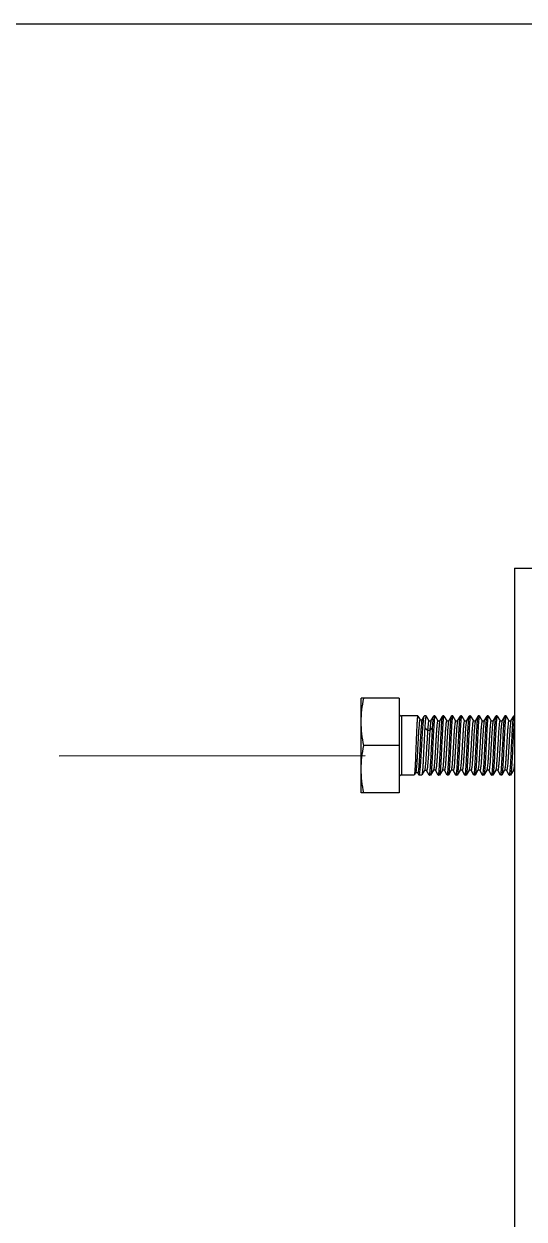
# Model space of a CAD drawing. Header units: inches. Extents: x -1293886 to -986005, y -15154 to 203628.
# Drawn here: x -1239434 to -1239146, y 87248 to 87937 of the extents above; entities that cross this region are included whole.
import ezdxf

# ---------------------------------------------------------------- set-up
doc = ezdxf.new("R2010")
doc.units = ezdxf.units.IN
doc.header["$LTSCALE"] = 100
doc.header["$MEASUREMENT"] = 0
doc.layers.add('W_DIM', color=4, linetype='Continuous')
doc.styles.get("Standard").update_dxf_attribs({"font": 'txt.shx', "bigfont": 'bzhz.shx'})
doc.dimstyles.get("Standard").update_dxf_attribs({"dimtxt": 0.18, "dimasz": 0.18, "dimexe": 0.18, "dimexo": 0.0625, "dimgap": 0.09, "dimtad": 0, "dimtih": 1, "dimtoh": 1, "dimdec": 4, "dimzin": 0, "dimdsep": 46, "dimtxsty": 'Standard', "dimcen": 0.09, "dimadec": 0, "dimazin": 0, "dimtfac": 1, "dimtdec": 4, "dimtofl": 0, "dimtmove": 0, "dimatfit": 3, "dimfxl": 0, "dimtolj": 1, "dimtzin": 0, "dimarcsym": 0})

# ---------------------------------------------------------------- blocks, each defined once
blk = doc.blocks.new('1111')
at = {"layer": 'W_DIM', "color": 7}
for p, q in [((-2283465.11, 1712437.48), (-2275933.7, 1712437.48)), ((-2278636.98, 1712124), (-2278636.98, 1710992.58)), ((-2278636.98, 1712124), (-2278497.25, 1712124)), ((-2278725.24, 1711994.5), (-2278725.24, 1712049.03)), ((-2278703.43, 1712049.03), (-2278725.24, 1712049.03)), ((-2278703.43, 1712049.03), (-2278703.43, 1711994.5)), ((-2278702.07, 1712038.81), (-2278702.07, 1712004.73)), ((-2278692.66, 1712038.81), (-2278702.07, 1712038.81)), ((-2278692.62, 1712038.76), (-2278692.66, 1712038.81)), ((-2278692.62, 1712038.76), (-2278691.37, 1712036.62)), ((-2278690.2, 1712036.55), (-2278688.94, 1712038.73)), ((-2278688.94, 1712038.73), (-2278688.85, 1712038.81)), ((-2278687.88, 1712038.81), (-2278688.85, 1712038.81)), ((-2278687.81, 1712038.75), (-2278687.88, 1712038.81)), ((-2278687.81, 1712038.75), (-2278686.24, 1712036.05)), ((-2278685.08, 1712035.98), (-2278683.48, 1712038.75)), ((-2278682.77, 1712038.81), (-2278683.41, 1712038.81)), ((-2278682.7, 1712038.75), (-2278682.77, 1712038.81)), ((-2278682.7, 1712038.75), (-2278681.13, 1712036.05)), ((-2278679.97, 1712035.98), (-2278678.36, 1712038.75)), ((-2278678.36, 1712038.75), (-2278678.3, 1712038.81)), ((-2278677.66, 1712038.81), (-2278678.3, 1712038.81)), ((-2278677.59, 1712038.75), (-2278677.66, 1712038.81)), ((-2278677.59, 1712038.75), (-2278676.02, 1712036.05)), ((-2278674.86, 1712035.98), (-2278673.25, 1712038.75)), ((-2278673.25, 1712038.75), (-2278673.19, 1712038.81)), ((-2278672.55, 1712038.81), (-2278673.19, 1712038.81)), ((-2278672.48, 1712038.75), (-2278672.55, 1712038.81)), ((-2278672.48, 1712038.75), (-2278670.91, 1712036.05)), ((-2278669.75, 1712035.98), (-2278668.14, 1712038.75)), ((-2278668.14, 1712038.75), (-2278668.07, 1712038.81)), ((-2278667.43, 1712038.81), (-2278668.07, 1712038.81)), ((-2278667.37, 1712038.75), (-2278667.43, 1712038.81)), ((-2278667.37, 1712038.75), (-2278665.79, 1712036.05)), ((-2278664.64, 1712035.98), (-2278663.03, 1712038.75)), ((-2278662.32, 1712038.81), (-2278662.96, 1712038.81)), ((-2278662.25, 1712038.75), (-2278662.32, 1712038.81)), ((-2278662.25, 1712038.75), (-2278660.68, 1712036.05)), ((-2278659.52, 1712035.98), (-2278657.92, 1712038.75)), ((-2278657.92, 1712038.75), (-2278657.85, 1712038.81)), ((-2278657.21, 1712038.81), (-2278657.85, 1712038.81)), ((-2278657.14, 1712038.75), (-2278657.21, 1712038.81)), ((-2278657.14, 1712038.75), (-2278655.57, 1712036.05)), ((-2278654.41, 1712035.98), (-2278652.81, 1712038.75)), ((-2278652.81, 1712038.75), (-2278652.74, 1712038.81)), ((-2278652.1, 1712038.81), (-2278652.74, 1712038.81)), ((-2278652.03, 1712038.75), (-2278652.1, 1712038.81)), ((-2278652.03, 1712038.75), (-2278650.46, 1712036.05)), ((-2278649.3, 1712035.98), (-2278647.69, 1712038.75)), ((-2278647.69, 1712038.75), (-2278647.63, 1712038.81)), ((-2278646.99, 1712038.81), (-2278647.63, 1712038.81)), ((-2278646.92, 1712038.75), (-2278646.99, 1712038.81)), ((-2278646.92, 1712038.75), (-2278645.35, 1712036.05)), ((-2278644.19, 1712035.98), (-2278642.58, 1712038.75)), ((-2278642.58, 1712038.75), (-2278642.51, 1712038.81)), ((-2278641.87, 1712038.81), (-2278642.51, 1712038.81)), ((-2278641.81, 1712038.75), (-2278641.87, 1712038.81)), ((-2278641.81, 1712038.75), (-2278640.23, 1712036.05)), ((-2278639.08, 1712035.98), (-2278637.47, 1712038.75)), ((-2278637.47, 1712038.75), (-2278637.4, 1712038.81)), ((-2278636.98, 1712038.81), (-2278637.4, 1712038.81)), ((-2278691.41, 1712036.62), (-2278690.17, 1712036.62)), ((-2278687.03, 1712030.41), (-2278688.63, 1712032.08)), ((-2278686.28, 1712036.05), (-2278685.04, 1712036.05)), ((-2278684.16, 1712032.08), (-2278685.75, 1712030.41)), ((-2278681.17, 1712036.05), (-2278679.93, 1712036.05)), ((-2278679.97, 1712035.98), (-2278680, 1712035.91)), ((-2278676.06, 1712036.05), (-2278674.82, 1712036.05)), ((-2278674.86, 1712035.98), (-2278674.89, 1712035.91)), ((-2278670.95, 1712036.05), (-2278669.71, 1712036.05)), ((-2278669.75, 1712035.98), (-2278669.78, 1712035.9)), ((-2278665.83, 1712036.05), (-2278664.6, 1712036.05)), ((-2278660.72, 1712036.05), (-2278659.48, 1712036.05)), ((-2278659.52, 1712035.98), (-2278659.56, 1712035.9)), ((-2278655.61, 1712036.05), (-2278654.37, 1712036.05)), ((-2278654.41, 1712035.98), (-2278654.45, 1712035.89)), ((-2278650.5, 1712036.05), (-2278649.26, 1712036.05)), ((-2278649.3, 1712035.98), (-2278649.34, 1712035.89)), ((-2278645.39, 1712036.05), (-2278644.15, 1712036.05)), ((-2278640.27, 1712036.05), (-2278639.04, 1712036.05)), ((-2278639.08, 1712035.98), (-2278639.12, 1712035.88)), ((-2278685.75, 1712030.41), (-2278687.03, 1712030.41)), ((-2278703.43, 1712021.77), (-2278723.71, 1712021.77)), ((-2278668.67, 1712022.69), (-2278668.71, 1712021.77)), ((-2278664.24, 1712021.77), (-2278664.2, 1712022.69)), ((-2278694.7, 1712004.73), (-2278702.07, 1712004.73)), ((-2278694.66, 1712004.76), (-2278694.7, 1712004.73)), ((-2278693.93, 1712006.02), (-2278694.66, 1712004.76)), ((-2278693.9, 1712006.08), (-2278693.93, 1712006.02)), ((-2278692.69, 1712006.02), (-2278693.93, 1712006.02)), ((-2278692.03, 1712004.82), (-2278692.72, 1712006)), ((-2278692.03, 1712004.82), (-2278691.92, 1712004.73)), ((-2278690.38, 1712004.73), (-2278691.92, 1712004.73)), ((-2278690.32, 1712004.78), (-2278690.38, 1712004.73)), ((-2278688.76, 1712007.46), (-2278690.32, 1712004.78)), ((-2278687.56, 1712007.39), (-2278688.8, 1712007.39)), ((-2278686.1, 1712004.79), (-2278687.6, 1712007.39)), ((-2278686.1, 1712004.79), (-2278686.02, 1712004.73)), ((-2278685.33, 1712004.73), (-2278686.02, 1712004.73)), ((-2278685.26, 1712004.78), (-2278685.33, 1712004.73)), ((-2278683.65, 1712007.56), (-2278685.26, 1712004.78)), ((-2278682.45, 1712007.49), (-2278683.69, 1712007.49)), ((-2278680.92, 1712004.78), (-2278682.49, 1712007.49)), ((-2278680.92, 1712004.78), (-2278680.85, 1712004.73)), ((-2278680.21, 1712004.73), (-2278680.85, 1712004.73)), ((-2278680.15, 1712004.78), (-2278680.21, 1712004.73)), ((-2278678.53, 1712007.56), (-2278680.15, 1712004.78)), ((-2278677.34, 1712007.49), (-2278678.57, 1712007.49)), ((-2278675.81, 1712004.78), (-2278677.38, 1712007.49)), ((-2278675.81, 1712004.78), (-2278675.74, 1712004.73)), ((-2278675.1, 1712004.73), (-2278675.74, 1712004.73)), ((-2278675.03, 1712004.78), (-2278675.1, 1712004.73)), ((-2278673.42, 1712007.56), (-2278675.03, 1712004.78)), ((-2278672.22, 1712007.49), (-2278673.46, 1712007.49)), ((-2278670.7, 1712004.78), (-2278672.26, 1712007.49)), ((-2278670.7, 1712004.78), (-2278670.63, 1712004.73)), ((-2278669.99, 1712004.73), (-2278670.63, 1712004.73)), ((-2278669.92, 1712004.78), (-2278669.99, 1712004.73)), ((-2278668.31, 1712007.56), (-2278669.92, 1712004.78)), ((-2278667.11, 1712007.49), (-2278668.35, 1712007.49)), ((-2278665.58, 1712004.78), (-2278667.15, 1712007.49)), ((-2278665.58, 1712004.78), (-2278665.52, 1712004.73)), ((-2278664.88, 1712004.73), (-2278665.52, 1712004.73)), ((-2278664.81, 1712004.78), (-2278664.88, 1712004.73)), ((-2278663.2, 1712007.56), (-2278664.81, 1712004.78)), ((-2278662, 1712007.49), (-2278663.24, 1712007.49)), ((-2278660.47, 1712004.78), (-2278662.04, 1712007.49)), ((-2278660.47, 1712004.78), (-2278660.41, 1712004.73)), ((-2278659.77, 1712004.73), (-2278660.41, 1712004.73)), ((-2278659.7, 1712004.78), (-2278659.77, 1712004.73)), ((-2278658.09, 1712007.56), (-2278659.7, 1712004.78)), ((-2278656.89, 1712007.49), (-2278658.13, 1712007.49)), ((-2278655.36, 1712004.78), (-2278656.93, 1712007.49)), ((-2278655.36, 1712004.78), (-2278655.29, 1712004.73)), ((-2278654.65, 1712004.73), (-2278655.29, 1712004.73)), ((-2278654.59, 1712004.78), (-2278654.65, 1712004.73)), ((-2278652.97, 1712007.56), (-2278654.59, 1712004.78)), ((-2278651.78, 1712007.49), (-2278653.01, 1712007.49)), ((-2278650.25, 1712004.78), (-2278651.82, 1712007.49)), ((-2278650.25, 1712004.78), (-2278650.18, 1712004.73)), ((-2278649.54, 1712004.73), (-2278650.18, 1712004.73)), ((-2278649.47, 1712004.78), (-2278649.54, 1712004.73)), ((-2278647.86, 1712007.56), (-2278649.47, 1712004.78)), ((-2278646.66, 1712007.49), (-2278647.9, 1712007.49)), ((-2278645.14, 1712004.78), (-2278646.7, 1712007.49)), ((-2278645.14, 1712004.78), (-2278645.07, 1712004.73)), ((-2278644.43, 1712004.73), (-2278645.07, 1712004.73)), ((-2278644.36, 1712004.78), (-2278644.43, 1712004.73)), ((-2278642.75, 1712007.56), (-2278644.36, 1712004.78)), ((-2278641.55, 1712007.49), (-2278642.79, 1712007.49)), ((-2278640.03, 1712004.78), (-2278641.59, 1712007.49)), ((-2278640.03, 1712004.78), (-2278639.96, 1712004.73)), ((-2278639.32, 1712004.73), (-2278639.96, 1712004.73)), ((-2278639.25, 1712004.78), (-2278639.32, 1712004.73)), ((-2278637.64, 1712007.56), (-2278639.25, 1712004.78)), ((-2278636.98, 1712007.49), (-2278637.68, 1712007.49)), ((-2278703.43, 1711994.5), (-2278725.24, 1711994.5))]:
    blk.add_line(p, q, dxfattribs=at)
for centre, start, end in [((-2278702.07, 1712040.17), 180, 270), ((-2278702.07, 1712003.36), 90, 180)]:
    blk.add_arc(centre, 1.36, start, end, dxfattribs=at)
for points in [[(-2278725.24, 1712035.4), (-2278725.24, 1712039.97), (-2278724.65, 1712044.56), (-2278723.71, 1712049.03)], [(-2278723.71, 1712021.77), (-2278724.65, 1712026.24), (-2278725.24, 1712030.83), (-2278725.24, 1712035.4)], [(-2278725.24, 1712008.13), (-2278725.24, 1712012.71), (-2278724.65, 1712017.29), (-2278723.71, 1712021.77)], [(-2278723.71, 1711994.5), (-2278724.65, 1711998.98), (-2278725.24, 1712003.56), (-2278725.24, 1712008.13)]]:
    blk.add_open_spline(points, degree=3, dxfattribs=at)
for points, knots in [([(-2278692.66, 1712038.81), (-2278692.7, 1712038.81), (-2278692.76, 1712038.66), (-2278692.81, 1712038.44), (-2278692.88, 1712038.02), (-2278692.97, 1712037.18), (-2278693.08, 1712035.75), (-2278693.21, 1712033.66), (-2278693.34, 1712031.11), (-2278693.46, 1712028.2), (-2278693.59, 1712025.05), (-2278693.67, 1712022.87), (-2278693.71, 1712021.77)], [0, 0, 0, 0, 0.006203, 0.021073, 0.045141, 0.078305, 0.170688, 0.294821, 0.44599, 0.618417, 0.805472, 1, 1, 1, 1]), ([(-2278690.35, 1712021.77), (-2278690.24, 1712023.81), (-2278690.07, 1712026.8), (-2278689.83, 1712030.62), (-2278689.65, 1712033.1), (-2278689.48, 1712035.19), (-2278689.32, 1712036.84), (-2278689.15, 1712037.96), (-2278689.04, 1712038.55), (-2278688.94, 1712038.73)], [0, 0, 0, 0, 0.361155, 0.526427, 0.673911, 0.798642, 0.896457, 0.964179, 1, 1, 1, 1]), ([(-2278687.88, 1712038.81), (-2278687.93, 1712038.81), (-2278688.01, 1712038.61), (-2278688.08, 1712038.3), (-2278688.18, 1712037.73), (-2278688.27, 1712036.97), (-2278688.36, 1712036), (-2278688.49, 1712034.35), (-2278688.57, 1712033.02), (-2278688.63, 1712032.08)], [0, 0, 0, 0, 0.021546, 0.072917, 0.155846, 0.269667, 0.412995, 0.584026, 1, 1, 1, 1]), ([(-2278684.16, 1712032.08), (-2278684.11, 1712032.95), (-2278684.01, 1712034.49), (-2278683.84, 1712036.49), (-2278683.71, 1712037.77), (-2278683.58, 1712038.45), (-2278683.52, 1712038.67), (-2278683.48, 1712038.75)], [0, 0, 0, 0, 0.387446, 0.690986, 0.897716, 0.962073, 1, 1, 1, 1]), ([(-2278682.77, 1712038.81), (-2278682.81, 1712038.81), (-2278682.88, 1712038.67), (-2278682.94, 1712038.44), (-2278683.02, 1712038.02), (-2278683.13, 1712037.18), (-2278683.27, 1712035.75), (-2278683.42, 1712033.66), (-2278683.58, 1712031.11), (-2278683.73, 1712028.2), (-2278683.89, 1712025.05), (-2278683.99, 1712022.87), (-2278684.05, 1712021.77)], [0, 0, 0, 0, 0.006697, 0.021779, 0.045964, 0.079194, 0.171609, 0.295674, 0.446694, 0.618911, 0.805729, 1, 1, 1, 1]), ([(-2278683.48, 1712038.75), (-2278683.47, 1712038.76), (-2278683.45, 1712038.79), (-2278683.42, 1712038.81), (-2278683.41, 1712038.81)], [0, 0, 0, 0, 0.600476, 1, 1, 1, 1]), ([(-2278679.58, 1712021.77), (-2278679.48, 1712023.83), (-2278679.33, 1712026.84), (-2278679.13, 1712030.69), (-2278678.98, 1712033.18), (-2278678.83, 1712035.27), (-2278678.7, 1712036.91), (-2278678.54, 1712038), (-2278678.46, 1712038.58), (-2278678.36, 1712038.75)], [0, 0, 0, 0, 0.363963, 0.530225, 0.678242, 0.802937, 0.90006, 0.966368, 1, 1, 1, 1]), ([(-2278677.66, 1712038.81), (-2278677.7, 1712038.81), (-2278677.77, 1712038.67), (-2278677.83, 1712038.44), (-2278677.91, 1712038.02), (-2278678.02, 1712037.18), (-2278678.16, 1712035.75), (-2278678.31, 1712033.66), (-2278678.47, 1712031.11), (-2278678.62, 1712028.2), (-2278678.78, 1712025.05), (-2278678.88, 1712022.87), (-2278678.94, 1712021.77)], [0, 0, 0, 0, 0.006689, 0.021764, 0.045941, 0.079165, 0.171569, 0.295632, 0.446659, 0.618889, 0.805716, 1, 1, 1, 1]), ([(-2278674.46, 1712021.77), (-2278674.37, 1712023.83), (-2278674.22, 1712026.84), (-2278674.02, 1712030.69), (-2278673.87, 1712033.18), (-2278673.72, 1712035.27), (-2278673.59, 1712036.91), (-2278673.43, 1712038), (-2278673.35, 1712038.58), (-2278673.25, 1712038.75)], [0, 0, 0, 0, 0.363959, 0.530225, 0.678245, 0.80294, 0.900061, 0.966367, 1, 1, 1, 1]), ([(-2278672.55, 1712038.81), (-2278672.58, 1712038.81), (-2278672.66, 1712038.67), (-2278672.72, 1712038.44), (-2278672.8, 1712038.02), (-2278672.91, 1712037.18), (-2278673.05, 1712035.75), (-2278673.2, 1712033.66), (-2278673.35, 1712031.11), (-2278673.51, 1712028.2), (-2278673.67, 1712025.05), (-2278673.77, 1712022.87), (-2278673.82, 1712021.77)], [0, 0, 0, 0, 0.00668, 0.021743, 0.045911, 0.079128, 0.171521, 0.29558, 0.446613, 0.618858, 0.805701, 1, 1, 1, 1]), ([(-2278669.35, 1712021.77), (-2278669.25, 1712023.83), (-2278669.11, 1712026.84), (-2278668.91, 1712030.69), (-2278668.76, 1712033.18), (-2278668.61, 1712035.27), (-2278668.48, 1712036.91), (-2278668.32, 1712038), (-2278668.24, 1712038.58), (-2278668.14, 1712038.75)], [0, 0, 0, 0, 0.363957, 0.530226, 0.678247, 0.80294, 0.900059, 0.966367, 1, 1, 1, 1]), ([(-2278667.43, 1712038.81), (-2278667.47, 1712038.81), (-2278667.54, 1712038.68), (-2278667.6, 1712038.46), (-2278667.68, 1712038.07), (-2278667.79, 1712037.29), (-2278667.92, 1712035.95), (-2278668.07, 1712033.99), (-2278668.21, 1712031.59), (-2278668.37, 1712028.84), (-2278668.52, 1712025.83), (-2278668.62, 1712023.76), (-2278668.67, 1712022.69)], [0, 0, 0, 0, 0.006689, 0.021571, 0.045424, 0.078208, 0.169526, 0.292465, 0.442701, 0.6149, 0.802905, 1, 1, 1, 1]), ([(-2278664.2, 1712022.69), (-2278664.1, 1712024.66), (-2278663.96, 1712027.53), (-2278663.77, 1712031.18), (-2278663.63, 1712033.52), (-2278663.48, 1712035.48), (-2278663.35, 1712037.02), (-2278663.2, 1712038.05), (-2278663.12, 1712038.59), (-2278663.03, 1712038.75)], [0, 0, 0, 0, 0.367266, 0.533405, 0.680662, 0.804347, 0.900563, 0.966339, 1, 1, 1, 1]), ([(-2278662.32, 1712038.81), (-2278662.36, 1712038.81), (-2278662.43, 1712038.67), (-2278662.49, 1712038.44), (-2278662.58, 1712038.02), (-2278662.69, 1712037.18), (-2278662.82, 1712035.75), (-2278662.98, 1712033.66), (-2278663.13, 1712031.11), (-2278663.29, 1712028.2), (-2278663.44, 1712025.05), (-2278663.55, 1712022.87), (-2278663.6, 1712021.77)], [0, 0, 0, 0, 0.006689, 0.021763, 0.04594, 0.079164, 0.171568, 0.295631, 0.446657, 0.618886, 0.805714, 1, 1, 1, 1]), ([(-2278663.03, 1712038.75), (-2278663.02, 1712038.76), (-2278663, 1712038.79), (-2278662.97, 1712038.81), (-2278662.96, 1712038.81)], [0, 0, 0, 0, 0.600612, 1, 1, 1, 1]), ([(-2278659.13, 1712021.77), (-2278659.03, 1712023.83), (-2278658.89, 1712026.84), (-2278658.68, 1712030.69), (-2278658.54, 1712033.18), (-2278658.39, 1712035.27), (-2278658.25, 1712036.91), (-2278658.1, 1712038), (-2278658.01, 1712038.58), (-2278657.92, 1712038.75)], [0, 0, 0, 0, 0.363961, 0.530225, 0.678245, 0.802939, 0.90006, 0.966367, 1, 1, 1, 1]), ([(-2278657.21, 1712038.81), (-2278657.25, 1712038.81), (-2278657.32, 1712038.67), (-2278657.38, 1712038.44), (-2278657.46, 1712038.02), (-2278657.58, 1712037.18), (-2278657.71, 1712035.75), (-2278657.86, 1712033.66), (-2278658.02, 1712031.11), (-2278658.17, 1712028.2), (-2278658.33, 1712025.05), (-2278658.43, 1712022.87), (-2278658.49, 1712021.77)], [0, 0, 0, 0, 0.006676, 0.021733, 0.045899, 0.079113, 0.171508, 0.295569, 0.446596, 0.61884, 0.805693, 1, 1, 1, 1]), ([(-2278654.02, 1712021.77), (-2278653.92, 1712023.83), (-2278653.77, 1712026.84), (-2278653.57, 1712030.69), (-2278653.42, 1712033.18), (-2278653.27, 1712035.27), (-2278653.14, 1712036.91), (-2278652.98, 1712038), (-2278652.9, 1712038.58), (-2278652.81, 1712038.75)], [0, 0, 0, 0, 0.363962, 0.530226, 0.678239, 0.802933, 0.900057, 0.966368, 1, 1, 1, 1]), ([(-2278652.1, 1712038.81), (-2278652.14, 1712038.81), (-2278652.21, 1712038.67), (-2278652.27, 1712038.44), (-2278652.35, 1712038.02), (-2278652.46, 1712037.18), (-2278652.6, 1712035.75), (-2278652.75, 1712033.66), (-2278652.91, 1712031.11), (-2278653.06, 1712028.2), (-2278653.22, 1712025.05), (-2278653.32, 1712022.87), (-2278653.38, 1712021.77)], [0, 0, 0, 0, 0.006697, 0.021779, 0.045964, 0.079195, 0.171609, 0.295674, 0.446694, 0.618911, 0.805729, 1, 1, 1, 1]), ([(-2278648.9, 1712021.77), (-2278648.81, 1712023.83), (-2278648.66, 1712026.84), (-2278648.46, 1712030.69), (-2278648.31, 1712033.18), (-2278648.16, 1712035.27), (-2278648.03, 1712036.91), (-2278647.87, 1712038), (-2278647.79, 1712038.58), (-2278647.69, 1712038.75)], [0, 0, 0, 0, 0.363963, 0.530225, 0.678242, 0.802937, 0.90006, 0.966368, 1, 1, 1, 1]), ([(-2278646.99, 1712038.81), (-2278647.02, 1712038.81), (-2278647.1, 1712038.67), (-2278647.16, 1712038.44), (-2278647.24, 1712038.02), (-2278647.35, 1712037.18), (-2278647.49, 1712035.75), (-2278647.64, 1712033.66), (-2278647.79, 1712031.11), (-2278647.95, 1712028.2), (-2278648.11, 1712025.05), (-2278648.21, 1712022.87), (-2278648.26, 1712021.77)], [0, 0, 0, 0, 0.006686, 0.021758, 0.045933, 0.079154, 0.171555, 0.295617, 0.446646, 0.618881, 0.805711, 1, 1, 1, 1]), ([(-2278643.79, 1712021.77), (-2278643.69, 1712023.83), (-2278643.55, 1712026.84), (-2278643.35, 1712030.69), (-2278643.2, 1712033.18), (-2278643.05, 1712035.27), (-2278642.92, 1712036.91), (-2278642.76, 1712038), (-2278642.68, 1712038.58), (-2278642.58, 1712038.75)], [0, 0, 0, 0, 0.363958, 0.530225, 0.678245, 0.80294, 0.90006, 0.966367, 1, 1, 1, 1]), ([(-2278641.87, 1712038.81), (-2278641.91, 1712038.81), (-2278641.99, 1712038.67), (-2278642.05, 1712038.44), (-2278642.13, 1712038.02), (-2278642.24, 1712037.18), (-2278642.38, 1712035.75), (-2278642.53, 1712033.66), (-2278642.68, 1712031.11), (-2278642.84, 1712028.2), (-2278643, 1712025.05), (-2278643.1, 1712022.87), (-2278643.15, 1712021.77)], [0, 0, 0, 0, 0.006677, 0.021736, 0.045902, 0.079117, 0.171507, 0.295565, 0.446598, 0.618848, 0.805696, 1, 1, 1, 1]), ([(-2278638.68, 1712021.77), (-2278638.58, 1712023.83), (-2278638.44, 1712026.84), (-2278638.23, 1712030.69), (-2278638.09, 1712033.18), (-2278637.94, 1712035.27), (-2278637.81, 1712036.91), (-2278637.65, 1712038), (-2278637.57, 1712038.58), (-2278637.47, 1712038.75)], [0, 0, 0, 0, 0.363957, 0.530228, 0.678248, 0.80294, 0.900058, 0.966367, 1, 1, 1, 1]), ([(-2278691.41, 1712036.62), (-2278691.44, 1712036.62), (-2278691.52, 1712036.5), (-2278691.58, 1712036.29), (-2278691.66, 1712035.93), (-2278691.77, 1712035.2), (-2278691.9, 1712033.97), (-2278692.06, 1712032.15), (-2278692.21, 1712029.94), (-2278692.36, 1712027.42), (-2278692.52, 1712024.68), (-2278692.72, 1712020.89), (-2278692.92, 1712017.14), (-2278693.12, 1712013.58), (-2278693.27, 1712011.27), (-2278693.42, 1712009.33), (-2278693.56, 1712007.81), (-2278693.71, 1712006.78), (-2278693.8, 1712006.24), (-2278693.9, 1712006.08)], [0, 0, 0, 0, 0.003488, 0.010904, 0.022688, 0.038824, 0.083607, 0.143647, 0.216697, 0.300025, 0.390537, 0.484902, 0.671459, 0.756962, 0.833182, 0.897479, 0.947675, 0.982144, 1, 1, 1, 1]), ([(-2278690.2, 1712036.55), (-2278690.3, 1712036.38), (-2278690.39, 1712035.81), (-2278690.56, 1712034.73), (-2278690.7, 1712033.15), (-2278690.85, 1712031.13), (-2278691, 1712028.76), (-2278691.21, 1712025.15), (-2278691.41, 1712021.38), (-2278691.62, 1712017.6), (-2278691.77, 1712014.9), (-2278691.92, 1712012.43), (-2278692.07, 1712010.29), (-2278692.22, 1712008.54), (-2278692.35, 1712007.26), (-2278692.49, 1712006.46), (-2278692.58, 1712006.12), (-2278692.66, 1712006.02), (-2278692.69, 1712006.02)], [0, 0, 0, 0, 0.018844, 0.055045, 0.107437, 0.174076, 0.252464, 0.339678, 0.527511, 0.621285, 0.710453, 0.791854, 0.862644, 0.920393, 0.963178, 0.989688, 0.996707, 1, 1, 1, 1]), ([(-2278688.63, 1712032.08), (-2278688.68, 1712031.31), (-2278688.87, 1712027.87), (-2278689.03, 1712024.43), (-2278689.15, 1712021.77)], [0, 0, 0, 0, 0.22604, 1, 1, 1, 1]), ([(-2278686.28, 1712036.05), (-2278686.33, 1712036.05), (-2278686.41, 1712035.89), (-2278686.48, 1712035.62), (-2278686.58, 1712035.14), (-2278686.71, 1712034.19), (-2278686.87, 1712032.58), (-2278686.97, 1712031.2), (-2278687.03, 1712030.41)], [0, 0, 0, 0, 0.023235, 0.075178, 0.15823, 0.271917, 0.585415, 1, 1, 1, 1]), ([(-2278685.08, 1712035.98), (-2278685.19, 1712035.8), (-2278685.28, 1712035.2), (-2278685.45, 1712034.07), (-2278685.6, 1712032.4), (-2278685.7, 1712031.12), (-2278685.75, 1712030.41)], [0, 0, 0, 0, 0.108395, 0.316903, 0.618184, 1, 1, 1, 1]), ([(-2278684.69, 1712021.77), (-2278684.65, 1712022.69), (-2278684.48, 1712026.12), (-2278684.31, 1712029.56), (-2278684.16, 1712032.08)], [0, 0, 0, 0, 0.2673, 1, 1, 1, 1]), ([(-2278681.17, 1712036.05), (-2278681.2, 1712036.05), (-2278681.28, 1712035.95), (-2278681.38, 1712035.62), (-2278681.51, 1712034.86), (-2278681.65, 1712033.64), (-2278681.8, 1712031.98), (-2278681.95, 1712029.96), (-2278682.1, 1712027.64), (-2278682.26, 1712025.11), (-2278682.46, 1712021.58), (-2278682.66, 1712018.08), (-2278682.86, 1712014.74), (-2278683.01, 1712012.55), (-2278683.17, 1712010.7), (-2278683.31, 1712009.24), (-2278683.46, 1712008.24), (-2278683.55, 1712007.71), (-2278683.65, 1712007.56)], [0, 0, 0, 0, 0.003515, 0.010772, 0.037949, 0.081609, 0.140308, 0.211978, 0.294061, 0.383612, 0.477415, 0.664253, 0.750571, 0.827952, 0.893624, 0.945254, 0.981055, 1, 1, 1, 1]), ([(-2278680, 1712035.91), (-2278680.08, 1712035.72), (-2278680.19, 1712035.14), (-2278680.33, 1712034.07), (-2278680.48, 1712032.56), (-2278680.69, 1712029.85), (-2278680.94, 1712025.88), (-2278681.17, 1712021.67), (-2278681.37, 1712018.19), (-2278681.52, 1712015.7), (-2278681.67, 1712013.43), (-2278681.82, 1712011.45), (-2278681.97, 1712009.83), (-2278682.11, 1712008.64), (-2278682.24, 1712007.91), (-2278682.34, 1712007.58), (-2278682.41, 1712007.49), (-2278682.45, 1712007.49)], [0, 0, 0, 0, 0.022098, 0.060554, 0.114206, 0.18123, 0.34569, 0.53115, 0.623722, 0.711849, 0.792446, 0.862698, 0.92016, 0.962863, 0.989437, 0.99654, 1, 1, 1, 1]), ([(-2278676.06, 1712036.05), (-2278676.09, 1712036.05), (-2278676.17, 1712035.95), (-2278676.27, 1712035.62), (-2278676.4, 1712034.86), (-2278676.54, 1712033.64), (-2278676.69, 1712031.98), (-2278676.84, 1712029.96), (-2278676.99, 1712027.64), (-2278677.14, 1712025.11), (-2278677.35, 1712021.58), (-2278677.54, 1712018.08), (-2278677.75, 1712014.74), (-2278677.9, 1712012.55), (-2278678.05, 1712010.7), (-2278678.19, 1712009.24), (-2278678.35, 1712008.24), (-2278678.44, 1712007.71), (-2278678.53, 1712007.56)], [0, 0, 0, 0, 0.003515, 0.010772, 0.037949, 0.081609, 0.140308, 0.211978, 0.294061, 0.383612, 0.477415, 0.664253, 0.750571, 0.827952, 0.893624, 0.945254, 0.981055, 1, 1, 1, 1]), ([(-2278674.89, 1712035.91), (-2278674.97, 1712035.71), (-2278675.08, 1712035.14), (-2278675.22, 1712034.06), (-2278675.37, 1712032.54), (-2278675.58, 1712029.83), (-2278675.82, 1712025.87), (-2278676.06, 1712021.66), (-2278676.26, 1712018.18), (-2278676.41, 1712015.69), (-2278676.56, 1712013.42), (-2278676.71, 1712011.45), (-2278676.86, 1712009.83), (-2278676.99, 1712008.64), (-2278677.13, 1712007.9), (-2278677.23, 1712007.58), (-2278677.3, 1712007.49), (-2278677.34, 1712007.49)], [0, 0, 0, 0, 0.022237, 0.060809, 0.11455, 0.181633, 0.346125, 0.531524, 0.624042, 0.712107, 0.792639, 0.862829, 0.920237, 0.962898, 0.989446, 0.996542, 1, 1, 1, 1]), ([(-2278670.95, 1712036.05), (-2278670.98, 1712036.05), (-2278671.05, 1712035.95), (-2278671.15, 1712035.62), (-2278671.29, 1712034.86), (-2278671.43, 1712033.64), (-2278671.58, 1712031.98), (-2278671.73, 1712029.96), (-2278671.88, 1712027.64), (-2278672.03, 1712025.11), (-2278672.23, 1712021.58), (-2278672.43, 1712018.08), (-2278672.64, 1712014.74), (-2278672.79, 1712012.55), (-2278672.94, 1712010.7), (-2278673.08, 1712009.24), (-2278673.24, 1712008.24), (-2278673.33, 1712007.71), (-2278673.42, 1712007.56)], [0, 0, 0, 0, 0.003515, 0.010772, 0.037949, 0.081609, 0.140308, 0.211978, 0.294061, 0.383612, 0.477416, 0.664253, 0.750571, 0.827952, 0.893624, 0.945254, 0.981055, 1, 1, 1, 1]), ([(-2278669.78, 1712035.9), (-2278669.86, 1712035.71), (-2278669.97, 1712035.13), (-2278670.11, 1712034.05), (-2278670.25, 1712032.53), (-2278670.47, 1712029.82), (-2278670.71, 1712025.85), (-2278670.95, 1712021.65), (-2278671.15, 1712018.17), (-2278671.3, 1712015.69), (-2278671.45, 1712013.42), (-2278671.6, 1712011.44), (-2278671.75, 1712009.82), (-2278671.88, 1712008.64), (-2278672.02, 1712007.9), (-2278672.12, 1712007.58), (-2278672.19, 1712007.49), (-2278672.22, 1712007.49)], [0, 0, 0, 0, 0.022376, 0.061065, 0.114893, 0.182035, 0.346559, 0.531898, 0.624361, 0.712364, 0.792832, 0.86296, 0.920314, 0.962934, 0.989455, 0.996544, 1, 1, 1, 1]), ([(-2278665.83, 1712036.05), (-2278665.87, 1712036.05), (-2278665.94, 1712035.95), (-2278666.04, 1712035.62), (-2278666.18, 1712034.87), (-2278666.32, 1712033.66), (-2278666.47, 1712032.01), (-2278666.61, 1712030), (-2278666.82, 1712026.8), (-2278666.97, 1712024.28), (-2278667.07, 1712022.54)], [0, 0, 0, 0, 0.007368, 0.022553, 0.07941, 0.170757, 0.293599, 0.443643, 0.615565, 1, 1, 1, 1]), ([(-2278664.64, 1712035.98), (-2278664.72, 1712035.84), (-2278664.81, 1712035.36), (-2278664.95, 1712034.48), (-2278665.08, 1712033.18), (-2278665.22, 1712031.54), (-2278665.36, 1712029.58), (-2278665.56, 1712026.55), (-2278665.7, 1712024.18), (-2278665.79, 1712022.54)], [0, 0, 0, 0, 0.036414, 0.10397, 0.201071, 0.324823, 0.471425, 0.636308, 1, 1, 1, 1]), ([(-2278660.72, 1712036.05), (-2278660.76, 1712036.05), (-2278660.83, 1712035.95), (-2278660.93, 1712035.62), (-2278661.07, 1712034.86), (-2278661.21, 1712033.64), (-2278661.36, 1712031.98), (-2278661.51, 1712029.96), (-2278661.66, 1712027.64), (-2278661.81, 1712025.11), (-2278662.01, 1712021.58), (-2278662.21, 1712018.08), (-2278662.42, 1712014.74), (-2278662.57, 1712012.55), (-2278662.72, 1712010.7), (-2278662.86, 1712009.24), (-2278663.01, 1712008.24), (-2278663.11, 1712007.71), (-2278663.2, 1712007.56)], [0, 0, 0, 0, 0.003516, 0.010772, 0.037949, 0.081609, 0.140308, 0.211978, 0.294061, 0.383612, 0.477416, 0.664254, 0.750571, 0.827952, 0.893624, 0.945254, 0.981055, 1, 1, 1, 1]), ([(-2278659.56, 1712035.9), (-2278659.64, 1712035.7), (-2278659.74, 1712035.11), (-2278659.89, 1712034.03), (-2278660.03, 1712032.51), (-2278660.25, 1712029.79), (-2278660.49, 1712025.83), (-2278660.73, 1712021.62), (-2278660.93, 1712018.15), (-2278661.08, 1712015.67), (-2278661.23, 1712013.4), (-2278661.37, 1712011.43), (-2278661.52, 1712009.82), (-2278661.66, 1712008.63), (-2278661.79, 1712007.9), (-2278661.89, 1712007.58), (-2278661.97, 1712007.49), (-2278662, 1712007.49)], [0, 0, 0, 0, 0.022654, 0.061574, 0.115578, 0.182837, 0.347426, 0.532643, 0.624999, 0.712877, 0.793216, 0.863221, 0.920468, 0.963004, 0.989473, 0.996549, 1, 1, 1, 1]), ([(-2278655.61, 1712036.05), (-2278655.64, 1712036.05), (-2278655.72, 1712035.95), (-2278655.82, 1712035.62), (-2278655.95, 1712034.86), (-2278656.09, 1712033.64), (-2278656.24, 1712031.98), (-2278656.39, 1712029.96), (-2278656.54, 1712027.64), (-2278656.7, 1712025.11), (-2278656.9, 1712021.58), (-2278657.1, 1712018.08), (-2278657.3, 1712014.74), (-2278657.45, 1712012.55), (-2278657.61, 1712010.7), (-2278657.75, 1712009.24), (-2278657.9, 1712008.24), (-2278657.99, 1712007.71), (-2278658.09, 1712007.56)], [0, 0, 0, 0, 0.003516, 0.010771, 0.037949, 0.081609, 0.140308, 0.211978, 0.294061, 0.383613, 0.477416, 0.664254, 0.750571, 0.827952, 0.893624, 0.945254, 0.981055, 1, 1, 1, 1]), ([(-2278654.45, 1712035.89), (-2278654.53, 1712035.69), (-2278654.63, 1712035.11), (-2278654.78, 1712034.02), (-2278654.92, 1712032.49), (-2278655.14, 1712029.78), (-2278655.38, 1712025.81), (-2278655.62, 1712021.61), (-2278655.82, 1712018.14), (-2278655.97, 1712015.66), (-2278656.12, 1712013.4), (-2278656.26, 1712011.43), (-2278656.41, 1712009.82), (-2278656.55, 1712008.63), (-2278656.68, 1712007.9), (-2278656.78, 1712007.58), (-2278656.85, 1712007.49), (-2278656.89, 1712007.49)], [0, 0, 0, 0, 0.022792, 0.061828, 0.11592, 0.183237, 0.347858, 0.533014, 0.625317, 0.713133, 0.793408, 0.863351, 0.920544, 0.963039, 0.989482, 0.996551, 1, 1, 1, 1]), ([(-2278650.5, 1712036.05), (-2278650.53, 1712036.05), (-2278650.61, 1712035.95), (-2278650.71, 1712035.62), (-2278650.84, 1712034.86), (-2278650.98, 1712033.64), (-2278651.13, 1712031.98), (-2278651.28, 1712029.96), (-2278651.43, 1712027.64), (-2278651.58, 1712025.11), (-2278651.79, 1712021.58), (-2278651.98, 1712018.08), (-2278652.19, 1712014.74), (-2278652.34, 1712012.55), (-2278652.49, 1712010.7), (-2278652.63, 1712009.24), (-2278652.79, 1712008.24), (-2278652.88, 1712007.71), (-2278652.97, 1712007.56)], [0, 0, 0, 0, 0.003516, 0.010771, 0.037949, 0.081609, 0.140308, 0.211978, 0.294061, 0.383613, 0.477416, 0.664254, 0.750571, 0.827952, 0.893624, 0.945254, 0.981055, 1, 1, 1, 1]), ([(-2278649.34, 1712035.89), (-2278649.42, 1712035.69), (-2278649.52, 1712035.1), (-2278649.67, 1712034.01), (-2278649.81, 1712032.48), (-2278650.02, 1712029.76), (-2278650.27, 1712025.8), (-2278650.51, 1712021.6), (-2278650.71, 1712018.13), (-2278650.86, 1712015.65), (-2278651, 1712013.39), (-2278651.15, 1712011.43), (-2278651.3, 1712009.81), (-2278651.44, 1712008.63), (-2278651.57, 1712007.9), (-2278651.67, 1712007.58), (-2278651.74, 1712007.49), (-2278651.78, 1712007.49)], [0, 0, 0, 0, 0.022931, 0.062083, 0.116262, 0.183637, 0.34829, 0.533386, 0.625634, 0.713389, 0.793599, 0.863481, 0.920621, 0.963074, 0.989491, 0.996553, 1, 1, 1, 1]), ([(-2278645.39, 1712036.05), (-2278645.44, 1712036.05), (-2278645.54, 1712035.83), (-2278645.62, 1712035.49), (-2278645.73, 1712034.86), (-2278645.83, 1712034.03), (-2278645.93, 1712032.98), (-2278646.08, 1712031.21), (-2278646.26, 1712028.63), (-2278646.47, 1712025.23), (-2278646.67, 1712021.58), (-2278646.88, 1712017.95), (-2278647.03, 1712015.56), (-2278647.1, 1712014.41)], [0, 0, 0, 0, 0.007549, 0.025288, 0.053782, 0.092698, 0.14142, 0.199125, 0.337396, 0.498012, 0.669894, 0.841157, 1, 1, 1, 1]), ([(-2278644.19, 1712035.98), (-2278644.24, 1712035.89), (-2278644.31, 1712035.62), (-2278644.47, 1712034.81), (-2278644.63, 1712033.29), (-2278644.82, 1712030.96), (-2278645.02, 1712028.04), (-2278645.22, 1712024.73), (-2278645.48, 1712020.14), (-2278645.68, 1712016.68), (-2278645.83, 1712014.41)], [0, 0, 0, 0, 0.014139, 0.038106, 0.114569, 0.22512, 0.362916, 0.519336, 0.684562, 1, 1, 1, 1]), ([(-2278640.27, 1712036.05), (-2278640.31, 1712036.05), (-2278640.38, 1712035.95), (-2278640.48, 1712035.62), (-2278640.62, 1712034.86), (-2278640.76, 1712033.64), (-2278640.91, 1712031.98), (-2278641.06, 1712029.96), (-2278641.21, 1712027.64), (-2278641.36, 1712025.11), (-2278641.56, 1712021.58), (-2278641.76, 1712018.08), (-2278641.97, 1712014.74), (-2278642.12, 1712012.55), (-2278642.27, 1712010.7), (-2278642.41, 1712009.24), (-2278642.56, 1712008.24), (-2278642.66, 1712007.71), (-2278642.75, 1712007.56)], [0, 0, 0, 0, 0.003516, 0.010771, 0.037949, 0.081609, 0.140308, 0.211978, 0.294061, 0.383613, 0.477416, 0.664254, 0.750571, 0.827952, 0.893624, 0.945254, 0.981055, 1, 1, 1, 1]), ([(-2278639.12, 1712035.88), (-2278639.2, 1712035.68), (-2278639.3, 1712035.08), (-2278639.45, 1712033.98), (-2278639.59, 1712032.45), (-2278639.8, 1712029.74), (-2278640.05, 1712025.77), (-2278640.28, 1712021.57), (-2278640.48, 1712018.1), (-2278640.63, 1712015.64), (-2278640.78, 1712013.38), (-2278640.93, 1712011.42), (-2278641.08, 1712009.81), (-2278641.21, 1712008.63), (-2278641.35, 1712007.9), (-2278641.45, 1712007.58), (-2278641.52, 1712007.49), (-2278641.55, 1712007.49)], [0, 0, 0, 0, 0.023208, 0.06259, 0.116944, 0.184435, 0.349152, 0.534126, 0.626268, 0.713899, 0.79398, 0.86374, 0.920773, 0.963144, 0.989509, 0.996558, 1, 1, 1, 1]), ([(-2278636.98, 1712038.22), (-2278637.12, 1712037.46), (-2278637.29, 1712035.43), (-2278637.54, 1712031.77), (-2278637.79, 1712027.05), (-2278637.95, 1712023.59), (-2278638.04, 1712021.77)], [0, 0, 0, 0, 0.140058, 0.370691, 0.667791, 1, 1, 1, 1]), ([(-2278687.03, 1712030.41), (-2278687.2, 1712028.09), (-2278687.4, 1712024.49), (-2278687.68, 1712019.68), (-2278687.89, 1712016.12), (-2278688.09, 1712012.95), (-2278688.27, 1712010.66), (-2278688.43, 1712009.19), (-2278688.53, 1712008.4), (-2278688.63, 1712007.85), (-2278688.71, 1712007.55), (-2278688.76, 1712007.46)], [0, 0, 0, 0, 0.303539, 0.468638, 0.62733, 0.768529, 0.882427, 0.926602, 0.961222, 0.985757, 1, 1, 1, 1]), ([(-2278685.75, 1712030.41), (-2278685.83, 1712029.26), (-2278685.99, 1712026.81), (-2278686.21, 1712023.05), (-2278686.43, 1712019.18), (-2278686.64, 1712015.51), (-2278686.83, 1712012.71), (-2278686.99, 1712010.77), (-2278687.1, 1712009.61), (-2278687.21, 1712008.7), (-2278687.32, 1712008), (-2278687.41, 1712007.63), (-2278687.5, 1712007.39), (-2278687.56, 1712007.39)], [0, 0, 0, 0, 0.15003, 0.317321, 0.489066, 0.652114, 0.794019, 0.853588, 0.904016, 0.944371, 0.97394, 0.992316, 1, 1, 1, 1]), ([(-2278693.71, 1712021.77), (-2278693.79, 1712019.67), (-2278693.91, 1712016.63), (-2278694.07, 1712012.74), (-2278694.18, 1712010.23), (-2278694.3, 1712008.14), (-2278694.4, 1712006.51), (-2278694.53, 1712005.46), (-2278694.58, 1712004.91), (-2278694.66, 1712004.76)], [0, 0, 0, 0, 0.36864, 0.53657, 0.68548, 0.810114, 0.906077, 0.97003, 1, 1, 1, 1]), ([(-2278691.92, 1712004.73), (-2278691.88, 1712004.73), (-2278691.79, 1712004.85), (-2278691.65, 1712005.27), (-2278691.48, 1712006.23), (-2278691.3, 1712007.77), (-2278691.11, 1712009.87), (-2278690.92, 1712012.42), (-2278690.73, 1712015.33), (-2278690.54, 1712018.48), (-2278690.42, 1712020.66), (-2278690.35, 1712021.77)], [0, 0, 0, 0, 0.007547, 0.022985, 0.080637, 0.173055, 0.296975, 0.447746, 0.61965, 0.806111, 1, 1, 1, 1]), ([(-2278689.15, 1712021.77), (-2278689.25, 1712019.69), (-2278689.39, 1712016.68), (-2278689.59, 1712012.82), (-2278689.73, 1712010.32), (-2278689.88, 1712008.23), (-2278690, 1712006.6), (-2278690.15, 1712005.51), (-2278690.23, 1712004.94), (-2278690.32, 1712004.78)], [0, 0, 0, 0, 0.365079, 0.53175, 0.679987, 0.804667, 0.901508, 0.967249, 1, 1, 1, 1]), ([(-2278686.02, 1712004.73), (-2278685.98, 1712004.73), (-2278685.9, 1712004.86), (-2278685.84, 1712005.1), (-2278685.75, 1712005.51), (-2278685.64, 1712006.35), (-2278685.49, 1712007.78), (-2278685.33, 1712009.87), (-2278685.17, 1712012.42), (-2278685.01, 1712015.33), (-2278684.85, 1712018.48), (-2278684.75, 1712020.66), (-2278684.69, 1712021.77)], [0, 0, 0, 0, 0.006868, 0.022, 0.046199, 0.079427, 0.17181, 0.295831, 0.44681, 0.618994, 0.805771, 1, 1, 1, 1]), ([(-2278684.05, 1712021.77), (-2278684.15, 1712019.7), (-2278684.29, 1712016.69), (-2278684.49, 1712012.84), (-2278684.64, 1712010.35), (-2278684.79, 1712008.26), (-2278684.92, 1712006.62), (-2278685.08, 1712005.53), (-2278685.16, 1712004.95), (-2278685.26, 1712004.78)], [0, 0, 0, 0, 0.364025, 0.530311, 0.678341, 0.803035, 0.90014, 0.966414, 1, 1, 1, 1]), ([(-2278680.85, 1712004.73), (-2278680.82, 1712004.73), (-2278680.74, 1712004.86), (-2278680.68, 1712005.1), (-2278680.6, 1712005.52), (-2278680.49, 1712006.36), (-2278680.35, 1712007.78), (-2278680.2, 1712009.87), (-2278680.04, 1712012.42), (-2278679.89, 1712015.33), (-2278679.73, 1712018.48), (-2278679.63, 1712020.66), (-2278679.58, 1712021.77)], [0, 0, 0, 0, 0.006693, 0.021771, 0.045952, 0.079179, 0.171588, 0.295652, 0.446676, 0.6189, 0.805722, 1, 1, 1, 1]), ([(-2278678.94, 1712021.77), (-2278679.03, 1712019.7), (-2278679.18, 1712016.69), (-2278679.38, 1712012.84), (-2278679.53, 1712010.35), (-2278679.68, 1712008.26), (-2278679.81, 1712006.62), (-2278679.97, 1712005.53), (-2278680.05, 1712004.95), (-2278680.15, 1712004.78)], [0, 0, 0, 0, 0.364027, 0.530312, 0.678339, 0.803032, 0.900139, 0.966415, 1, 1, 1, 1]), ([(-2278675.74, 1712004.73), (-2278675.7, 1712004.73), (-2278675.63, 1712004.86), (-2278675.57, 1712005.1), (-2278675.49, 1712005.52), (-2278675.38, 1712006.36), (-2278675.24, 1712007.78), (-2278675.09, 1712009.87), (-2278674.93, 1712012.42), (-2278674.78, 1712015.33), (-2278674.62, 1712018.49), (-2278674.52, 1712020.66), (-2278674.46, 1712021.77)], [0, 0, 0, 0, 0.006696, 0.021778, 0.045963, 0.079194, 0.171608, 0.295673, 0.446692, 0.618909, 0.805729, 1, 1, 1, 1]), ([(-2278673.82, 1712021.77), (-2278673.92, 1712019.7), (-2278674.07, 1712016.69), (-2278674.27, 1712012.84), (-2278674.42, 1712010.35), (-2278674.57, 1712008.26), (-2278674.7, 1712006.62), (-2278674.86, 1712005.53), (-2278674.94, 1712004.95), (-2278675.03, 1712004.78)], [0, 0, 0, 0, 0.364034, 0.530325, 0.678352, 0.803041, 0.900142, 0.966414, 1, 1, 1, 1]), ([(-2278670.63, 1712004.73), (-2278670.59, 1712004.73), (-2278670.52, 1712004.86), (-2278670.46, 1712005.1), (-2278670.38, 1712005.51), (-2278670.26, 1712006.36), (-2278670.13, 1712007.78), (-2278669.98, 1712009.87), (-2278669.82, 1712012.42), (-2278669.66, 1712015.33), (-2278669.51, 1712018.48), (-2278669.4, 1712020.66), (-2278669.35, 1712021.77)], [0, 0, 0, 0, 0.006683, 0.021751, 0.045922, 0.07914, 0.171535, 0.295594, 0.446618, 0.618857, 0.805703, 1, 1, 1, 1]), ([(-2278668.71, 1712021.77), (-2278668.81, 1712019.7), (-2278668.95, 1712016.69), (-2278669.16, 1712012.84), (-2278669.3, 1712010.35), (-2278669.45, 1712008.26), (-2278669.59, 1712006.62), (-2278669.74, 1712005.53), (-2278669.83, 1712004.95), (-2278669.92, 1712004.78)], [0, 0, 0, 0, 0.364016, 0.530299, 0.678328, 0.803022, 0.900132, 0.966412, 1, 1, 1, 1]), ([(-2278667.07, 1712022.54), (-2278667.17, 1712020.75), (-2278667.32, 1712018.14), (-2278667.53, 1712014.78), (-2278667.68, 1712012.58), (-2278667.83, 1712010.72), (-2278667.97, 1712009.25), (-2278668.12, 1712008.25), (-2278668.22, 1712007.71), (-2278668.31, 1712007.56)], [0, 0, 0, 0, 0.357179, 0.522363, 0.670515, 0.796289, 0.895183, 0.963748, 1, 1, 1, 1]), ([(-2278665.79, 1712022.54), (-2278665.84, 1712021.58), (-2278665.95, 1712019.68), (-2278666.11, 1712016.91), (-2278666.28, 1712014.34), (-2278666.44, 1712012.08), (-2278666.59, 1712010.22), (-2278666.73, 1712008.95), (-2278666.85, 1712008.19), (-2278666.93, 1712007.82), (-2278667, 1712007.6), (-2278667.07, 1712007.49), (-2278667.11, 1712007.49)], [0, 0, 0, 0, 0.191103, 0.376469, 0.548513, 0.700189, 0.825314, 0.918839, 0.952565, 0.977198, 0.992701, 1, 1, 1, 1]), ([(-2278665.52, 1712004.73), (-2278665.48, 1712004.73), (-2278665.4, 1712004.86), (-2278665.35, 1712005.1), (-2278665.26, 1712005.51), (-2278665.15, 1712006.35), (-2278665.02, 1712007.78), (-2278664.86, 1712009.87), (-2278664.71, 1712012.42), (-2278664.55, 1712015.33), (-2278664.4, 1712018.48), (-2278664.29, 1712020.66), (-2278664.24, 1712021.77)], [0, 0, 0, 0, 0.006671, 0.021725, 0.045886, 0.079098, 0.171491, 0.295553, 0.446588, 0.618835, 0.805687, 1, 1, 1, 1]), ([(-2278663.6, 1712021.77), (-2278663.7, 1712019.7), (-2278663.84, 1712016.69), (-2278664.05, 1712012.84), (-2278664.19, 1712010.35), (-2278664.34, 1712008.26), (-2278664.47, 1712006.62), (-2278664.63, 1712005.53), (-2278664.71, 1712004.95), (-2278664.81, 1712004.78)], [0, 0, 0, 0, 0.364022, 0.530315, 0.678347, 0.803036, 0.900137, 0.966413, 1, 1, 1, 1]), ([(-2278660.41, 1712004.73), (-2278660.37, 1712004.73), (-2278660.29, 1712004.86), (-2278660.23, 1712005.1), (-2278660.15, 1712005.51), (-2278660.04, 1712006.35), (-2278659.9, 1712007.78), (-2278659.75, 1712009.87), (-2278659.6, 1712012.42), (-2278659.44, 1712015.33), (-2278659.28, 1712018.48), (-2278659.18, 1712020.66), (-2278659.13, 1712021.77)], [0, 0, 0, 0, 0.006673, 0.021728, 0.04589, 0.079102, 0.171488, 0.295544, 0.446579, 0.618833, 0.80569, 1, 1, 1, 1]), ([(-2278658.49, 1712021.77), (-2278658.59, 1712019.7), (-2278658.73, 1712016.69), (-2278658.93, 1712012.84), (-2278659.08, 1712010.35), (-2278659.23, 1712008.26), (-2278659.36, 1712006.62), (-2278659.52, 1712005.53), (-2278659.6, 1712004.95), (-2278659.7, 1712004.78)], [0, 0, 0, 0, 0.364021, 0.530312, 0.678344, 0.803036, 0.900139, 0.966413, 1, 1, 1, 1]), ([(-2278655.29, 1712004.73), (-2278655.26, 1712004.73), (-2278655.18, 1712004.86), (-2278655.12, 1712005.1), (-2278655.04, 1712005.51), (-2278654.93, 1712006.36), (-2278654.79, 1712007.78), (-2278654.64, 1712009.87), (-2278654.49, 1712012.42), (-2278654.33, 1712015.33), (-2278654.17, 1712018.48), (-2278654.07, 1712020.66), (-2278654.02, 1712021.77)], [0, 0, 0, 0, 0.006683, 0.021749, 0.045921, 0.079139, 0.171536, 0.295597, 0.446627, 0.618868, 0.805705, 1, 1, 1, 1]), ([(-2278653.38, 1712021.77), (-2278653.47, 1712019.7), (-2278653.62, 1712016.69), (-2278653.82, 1712012.84), (-2278653.97, 1712010.35), (-2278654.12, 1712008.26), (-2278654.25, 1712006.62), (-2278654.41, 1712005.53), (-2278654.49, 1712004.95), (-2278654.59, 1712004.78)], [0, 0, 0, 0, 0.364024, 0.530311, 0.678341, 0.803035, 0.90014, 0.966414, 1, 1, 1, 1]), ([(-2278650.18, 1712004.73), (-2278650.14, 1712004.73), (-2278650.07, 1712004.86), (-2278650.01, 1712005.1), (-2278649.93, 1712005.52), (-2278649.82, 1712006.36), (-2278649.68, 1712007.78), (-2278649.53, 1712009.87), (-2278649.37, 1712012.42), (-2278649.22, 1712015.33), (-2278649.06, 1712018.48), (-2278648.96, 1712020.66), (-2278648.9, 1712021.77)], [0, 0, 0, 0, 0.006692, 0.02177, 0.045951, 0.079177, 0.171585, 0.295649, 0.446674, 0.618898, 0.805721, 1, 1, 1, 1]), ([(-2278648.26, 1712021.77), (-2278648.3, 1712021), (-2278648.44, 1712018.07), (-2278648.58, 1712015.14), (-2278648.7, 1712012.98)], [0, 0, 0, 0, 0.261816, 1, 1, 1, 1]), ([(-2278643.15, 1712021.77), (-2278643.25, 1712019.7), (-2278643.39, 1712016.69), (-2278643.6, 1712012.84), (-2278643.74, 1712010.35), (-2278643.89, 1712008.26), (-2278644.03, 1712006.62), (-2278644.18, 1712005.53), (-2278644.27, 1712004.95), (-2278644.36, 1712004.78)], [0, 0, 0, 0, 0.364034, 0.530327, 0.678354, 0.803043, 0.900143, 0.966415, 1, 1, 1, 1]), ([(-2278644.23, 1712012.98), (-2278644.19, 1712013.67), (-2278644.04, 1712016.59), (-2278643.9, 1712019.52), (-2278643.79, 1712021.77)], [0, 0, 0, 0, 0.233581, 1, 1, 1, 1]), ([(-2278639.96, 1712004.73), (-2278639.92, 1712004.73), (-2278639.84, 1712004.86), (-2278639.79, 1712005.1), (-2278639.7, 1712005.51), (-2278639.59, 1712006.36), (-2278639.46, 1712007.78), (-2278639.3, 1712009.87), (-2278639.15, 1712012.42), (-2278638.99, 1712015.33), (-2278638.84, 1712018.48), (-2278638.73, 1712020.66), (-2278638.68, 1712021.77)], [0, 0, 0, 0, 0.006682, 0.021748, 0.045918, 0.079135, 0.171528, 0.295585, 0.446611, 0.618853, 0.805701, 1, 1, 1, 1]), ([(-2278638.04, 1712021.77), (-2278638.14, 1712019.7), (-2278638.28, 1712016.69), (-2278638.49, 1712012.84), (-2278638.63, 1712010.35), (-2278638.78, 1712008.26), (-2278638.91, 1712006.62), (-2278639.07, 1712005.53), (-2278639.16, 1712004.95), (-2278639.25, 1712004.78)], [0, 0, 0, 0, 0.364017, 0.530302, 0.678331, 0.803024, 0.900132, 0.966412, 1, 1, 1, 1]), ([(-2278648.7, 1712012.98), (-2278648.76, 1712011.92), (-2278648.88, 1712010.03), (-2278649.04, 1712007.81), (-2278649.17, 1712006.4), (-2278649.27, 1712005.66), (-2278649.36, 1712005.14), (-2278649.42, 1712004.87), (-2278649.47, 1712004.78)], [0, 0, 0, 0, 0.386254, 0.691736, 0.808776, 0.899775, 0.963628, 1, 1, 1, 1]), ([(-2278647.1, 1712014.41), (-2278647.16, 1712013.53), (-2278647.27, 1712011.96), (-2278647.45, 1712009.91), (-2278647.6, 1712008.58), (-2278647.75, 1712007.87), (-2278647.82, 1712007.64), (-2278647.86, 1712007.56)], [0, 0, 0, 0, 0.381097, 0.684377, 0.893928, 0.960143, 1, 1, 1, 1]), ([(-2278645.83, 1712014.41), (-2278645.89, 1712013.45), (-2278645.99, 1712012.09), (-2278646.13, 1712010.4), (-2278646.23, 1712009.4), (-2278646.33, 1712008.61), (-2278646.44, 1712008.01), (-2278646.52, 1712007.69), (-2278646.61, 1712007.49), (-2278646.66, 1712007.49)], [0, 0, 0, 0, 0.410879, 0.581806, 0.725913, 0.840918, 0.925076, 0.977487, 1, 1, 1, 1]), ([(-2278645.07, 1712004.73), (-2278645.01, 1712004.73), (-2278644.92, 1712004.98), (-2278644.84, 1712005.35), (-2278644.74, 1712006.08), (-2278644.64, 1712007.01), (-2278644.54, 1712008.21), (-2278644.39, 1712010.22), (-2278644.3, 1712011.84), (-2278644.23, 1712012.98)], [0, 0, 0, 0, 0.021095, 0.073096, 0.157182, 0.272316, 0.416719, 0.588047, 1, 1, 1, 1]), ([(-2278636.98, 1712013.03), (-2278637.03, 1712012.32), (-2278637.13, 1712011.07), (-2278637.27, 1712009.43), (-2278637.44, 1712008.32), (-2278637.54, 1712007.73), (-2278637.64, 1712007.56)], [0, 0, 0, 0, 0.381924, 0.683092, 0.891493, 1, 1, 1, 1])]:
    blk.add_open_spline(points, degree=3, knots=knots, dxfattribs=at)
blk.add_leader([(-2278722.9, 1712015.85), (-2278899.02, 1712015.72)], dimstyle='Standard', override={"dimgap": 20}, dxfattribs=at)

msp = doc.modelspace()

# ---------------------------------------------------------------- block references
at = {"layer": 'W_DIM'}
msp.add_blockref('1111', (1039485.65, -1624500.72), dxfattribs=at)

doc.saveas('drawing.dxf')
